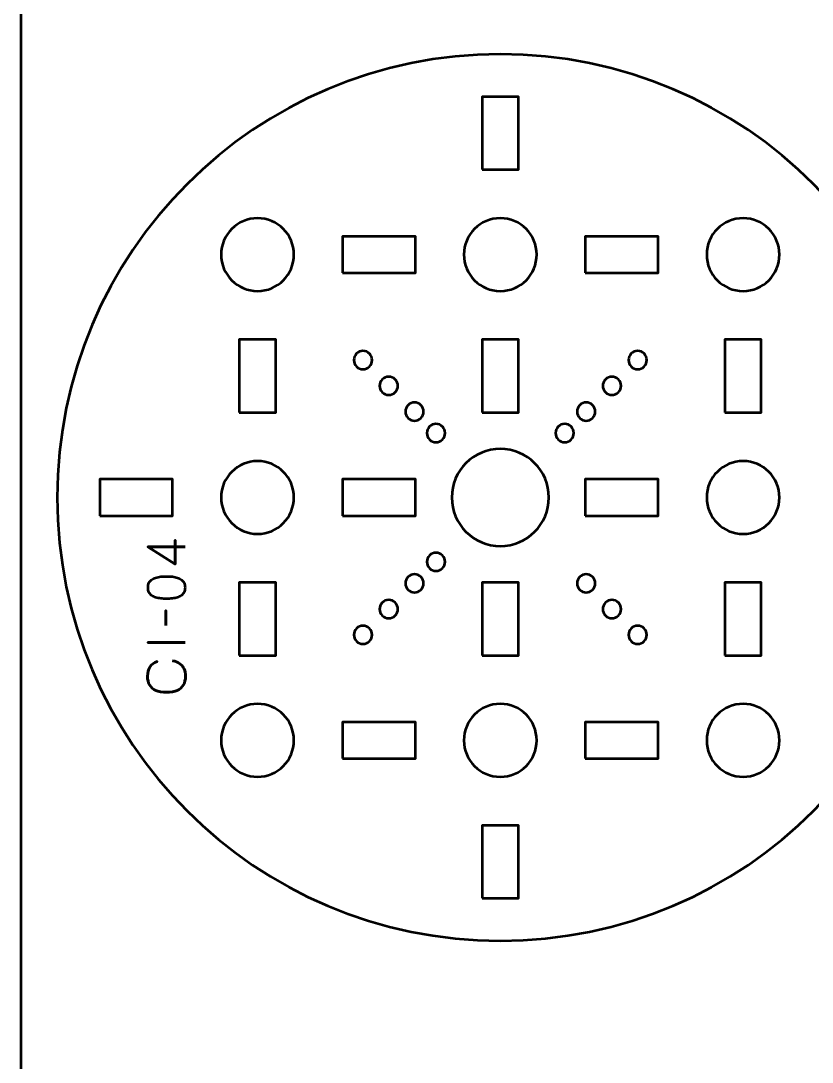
# Model space of a CAD drawing. Header units: centimetres. Extents: x -21 to 0, y -29.7 to 0.
# Drawn here: x -21 to -14.48, y -14.85 to -6.27 of the extents above; entities that cross this region are included whole.
import ezdxf

# ---------------------------------------------------------------- set-up
doc = ezdxf.new("R2010")
doc.units = ezdxf.units.CM
doc.header["$MEASUREMENT"] = 0
doc.layers.add('Layer 1', color=7, linetype='Continuous')

msp = doc.modelspace()

# ---------------------------------------------------------------- linework, layer by layer
at = {"layer": 'Layer 1', "color": 22, "lineweight": 53}
msp.add_open_spline([(-21.00003, -29.19995), (-21.00003, -29.19995), (-21.00003, -0.49992), (-21.00003, -0.49992), (-21.00003, -0.49992), (-21.00003, -0.22295), (-20.77694, 0.00004), (-20.49994, 0.00004), (-20.49994, 0.00004), (-20.49994, 0.00004), (-0.50008, 0.00004), (-0.50008, 0.00004), (-0.50008, 0.00004), (-0.22294, 0.00004), (0.00002, -0.22295), (0.00002, -0.49992), (0.00002, -0.49992), (0.00002, -0.49992), (0.00002, -29.19995), (0.00002, -29.19995), (0.00002, -29.19995), (0.00002, -29.47695), (-0.22294, -29.70004), (-0.50008, -29.70004), (-0.50008, -29.70004), (-0.50008, -29.70004), (-20.49994, -29.70004), (-20.49994, -29.70004), (-20.49994, -29.70004), (-20.77694, -29.70004), (-21.00003, -29.47695), (-21.00003, -29.19995)], degree=3, knots=[0, 0, 0, 0, 0.125, 0.125, 0.125, 0.125, 0.25, 0.25, 0.25, 0.25, 0.375, 0.375, 0.375, 0.375, 0.5, 0.5, 0.5, 0.5, 0.625, 0.625, 0.625, 0.625, 0.75, 0.75, 0.75, 0.75, 0.875, 0.875, 0.875, 0.875, 1, 1, 1, 1], dxfattribs=at)
at = {"layer": 'Layer 1', "color": 2, "lineweight": 53}
msp.add_open_spline([(-20.69998, -10.19996), (-20.69998, -8.18449), (-19.06548, -6.54999), (-17.04996, -6.54999), (-17.04996, -6.54999), (-15.03449, -6.54999), (-13.39998, -8.18449), (-13.39998, -10.19996), (-13.39998, -10.19996), (-13.39998, -12.21548), (-15.03449, -13.84999), (-17.04996, -13.84999), (-17.04996, -13.84999), (-19.06548, -13.84999), (-20.69998, -12.21548), (-20.69998, -10.19996)], degree=3, knots=[0, 0, 0, 0, 0.25, 0.25, 0.25, 0.25, 0.5, 0.5, 0.5, 0.5, 0.75, 0.75, 0.75, 0.75, 1, 1, 1, 1], dxfattribs=at)
at = {"layer": 'Layer 1', "lineweight": 53}
for points in [[(-17.20012, -7.49994), (-17.20012, -7.49994), (-17.20012, -6.89994), (-17.20012, -6.89994), (-17.20012, -6.89994), (-17.20012, -6.89994), (-16.90012, -6.89994), (-16.90012, -6.89994), (-16.90012, -6.89994), (-16.90012, -6.89994), (-16.90012, -7.49994), (-16.90012, -7.49994), (-16.90012, -7.49994), (-16.90012, -7.49994), (-17.20012, -7.49994), (-17.20012, -7.49994)], [(-19.04998, -7.89999), (-18.88435, -7.89999), (-18.74997, -8.03423), (-18.74997, -8.2), (-18.74997, -8.2), (-18.74997, -8.36566), (-18.88435, -8.5), (-19.04998, -8.5), (-19.04998, -8.5), (-19.21575, -8.5), (-19.34998, -8.36566), (-19.34998, -8.2), (-19.34998, -8.2), (-19.34998, -8.03423), (-19.21575, -7.89999), (-19.04998, -7.89999)], [(-17.05004, -7.89999), (-16.88439, -7.89999), (-16.75005, -8.03423), (-16.75005, -8.2), (-16.75005, -8.2), (-16.75005, -8.36566), (-16.88439, -8.5), (-17.05004, -8.5), (-17.05004, -8.5), (-17.21567, -8.5), (-17.35005, -8.36566), (-17.35005, -8.2), (-17.35005, -8.2), (-17.35005, -8.03423), (-17.21567, -7.89999), (-17.05004, -7.89999)], [(-15.05009, -7.89999), (-14.88432, -7.89999), (-14.75008, -8.03423), (-14.75008, -8.2), (-14.75008, -8.2), (-14.75008, -8.36566), (-14.88432, -8.5), (-15.05009, -8.5), (-15.05009, -8.5), (-15.21575, -8.5), (-15.35009, -8.36566), (-15.35009, -8.2), (-15.35009, -8.2), (-15.35009, -8.03423), (-15.21575, -7.89999), (-15.05009, -7.89999)], [(-18.35007, -8.34993), (-18.35007, -8.34993), (-18.35007, -8.04992), (-18.35007, -8.04992), (-18.35007, -8.04992), (-18.35007, -8.04992), (-17.75006, -8.04992), (-17.75006, -8.04992), (-17.75006, -8.04992), (-17.75006, -8.04992), (-17.75006, -8.34993), (-17.75006, -8.34993), (-17.75006, -8.34993), (-17.75006, -8.34993), (-18.35007, -8.34993), (-18.35007, -8.34993)], [(-16.35, -8.34993), (-16.35, -8.34993), (-16.35, -8.04992), (-16.35, -8.04992), (-16.35, -8.04992), (-16.35, -8.04992), (-15.75, -8.04992), (-15.75, -8.04992), (-15.75, -8.04992), (-15.75, -8.04992), (-15.75, -8.34993), (-15.75, -8.34993), (-15.75, -8.34993), (-15.75, -8.34993), (-16.35, -8.34993), (-16.35, -8.34993)], [(-19.20005, -9.49991), (-19.20005, -9.49991), (-19.20005, -8.89991), (-19.20005, -8.89991), (-19.20005, -8.89991), (-19.20005, -8.89991), (-18.90005, -8.89991), (-18.90005, -8.89991), (-18.90005, -8.89991), (-18.90005, -8.89991), (-18.90005, -9.49991), (-18.90005, -9.49991), (-18.90005, -9.49991), (-18.90005, -9.49991), (-19.20005, -9.49991), (-19.20005, -9.49991)], [(-17.20012, -9.49991), (-17.20012, -9.49991), (-17.20012, -8.89991), (-17.20012, -8.89991), (-17.20012, -8.89991), (-17.20012, -8.89991), (-16.90012, -8.89991), (-16.90012, -8.89991), (-16.90012, -8.89991), (-16.90012, -8.89991), (-16.90012, -9.49991), (-16.90012, -9.49991), (-16.90012, -9.49991), (-16.90012, -9.49991), (-17.20012, -9.49991), (-17.20012, -9.49991)], [(-15.20002, -9.49991), (-15.20002, -9.49991), (-15.20002, -8.89991), (-15.20002, -8.89991), (-15.20002, -8.89991), (-15.20002, -8.89991), (-14.90001, -8.89991), (-14.90001, -8.89991), (-14.90001, -8.89991), (-14.90001, -8.89991), (-14.90001, -9.49991), (-14.90001, -9.49991), (-14.90001, -9.49991), (-14.90001, -9.49991), (-15.20002, -9.49991), (-15.20002, -9.49991)], [(-17.05004, -9.79995), (-16.82916, -9.79995), (-16.65004, -9.97907), (-16.65004, -10.19995), (-16.65004, -10.19995), (-16.65004, -10.42079), (-16.82916, -10.59997), (-17.05004, -10.59997), (-17.05004, -10.59997), (-17.27088, -10.59997), (-17.45006, -10.42079), (-17.45006, -10.19995), (-17.45006, -10.19995), (-17.45006, -9.97907), (-17.27088, -9.79995), (-17.05004, -9.79995)], [(-19.04998, -9.89996), (-18.88435, -9.89996), (-18.74997, -10.0343), (-18.74997, -10.19995), (-18.74997, -10.19995), (-18.74997, -10.36558), (-18.88435, -10.49996), (-19.04998, -10.49996), (-19.04998, -10.49996), (-19.21575, -10.49996), (-19.34998, -10.36558), (-19.34998, -10.19995), (-19.34998, -10.19995), (-19.34998, -10.0343), (-19.21575, -9.89996), (-19.04998, -9.89996)], [(-15.05009, -9.89996), (-14.88432, -9.89996), (-14.75008, -10.0343), (-14.75008, -10.19995), (-14.75008, -10.19995), (-14.75008, -10.36558), (-14.88432, -10.49996), (-15.05009, -10.49996), (-15.05009, -10.49996), (-15.21575, -10.49996), (-15.35009, -10.36558), (-15.35009, -10.19995), (-15.35009, -10.19995), (-15.35009, -10.0343), (-15.21575, -9.89996), (-15.05009, -9.89996)], [(-20.35003, -10.35003), (-20.35003, -10.35003), (-20.35003, -10.05003), (-20.35003, -10.05003), (-20.35003, -10.05003), (-20.35003, -10.05003), (-19.75003, -10.05003), (-19.75003, -10.05003), (-19.75003, -10.05003), (-19.75003, -10.05003), (-19.75003, -10.35003), (-19.75003, -10.35003), (-19.75003, -10.35003), (-19.75003, -10.35003), (-20.35003, -10.35003), (-20.35003, -10.35003)], [(-18.35007, -10.35003), (-18.35007, -10.35003), (-18.35007, -10.05003), (-18.35007, -10.05003), (-18.35007, -10.05003), (-18.35007, -10.05003), (-17.75006, -10.05003), (-17.75006, -10.05003), (-17.75006, -10.05003), (-17.75006, -10.05003), (-17.75006, -10.35003), (-17.75006, -10.35003), (-17.75006, -10.35003), (-17.75006, -10.35003), (-18.35007, -10.35003), (-18.35007, -10.35003)], [(-16.35, -10.35003), (-16.35, -10.35003), (-16.35, -10.05003), (-16.35, -10.05003), (-16.35, -10.05003), (-16.35, -10.05003), (-15.75, -10.05003), (-15.75, -10.05003), (-15.75, -10.05003), (-15.75, -10.05003), (-15.75, -10.35003), (-15.75, -10.35003), (-15.75, -10.35003), (-15.75, -10.35003), (-16.35, -10.35003), (-16.35, -10.35003)], [(-19.20005, -11.49998), (-19.20005, -11.49998), (-19.20005, -10.89997), (-19.20005, -10.89997), (-19.20005, -10.89997), (-19.20005, -10.89997), (-18.90005, -10.89997), (-18.90005, -10.89997), (-18.90005, -10.89997), (-18.90005, -10.89997), (-18.90005, -11.49998), (-18.90005, -11.49998), (-18.90005, -11.49998), (-18.90005, -11.49998), (-19.20005, -11.49998), (-19.20005, -11.49998)], [(-17.20012, -11.49998), (-17.20012, -11.49998), (-17.20012, -10.89997), (-17.20012, -10.89997), (-17.20012, -10.89997), (-17.20012, -10.89997), (-16.90012, -10.89997), (-16.90012, -10.89997), (-16.90012, -10.89997), (-16.90012, -10.89997), (-16.90012, -11.49998), (-16.90012, -11.49998), (-16.90012, -11.49998), (-16.90012, -11.49998), (-17.20012, -11.49998), (-17.20012, -11.49998)], [(-15.20002, -11.49998), (-15.20002, -11.49998), (-15.20002, -10.89997), (-15.20002, -10.89997), (-15.20002, -10.89997), (-15.20002, -10.89997), (-14.90001, -10.89997), (-14.90001, -10.89997), (-14.90001, -10.89997), (-14.90001, -10.89997), (-14.90001, -11.49998), (-14.90001, -11.49998), (-14.90001, -11.49998), (-14.90001, -11.49998), (-15.20002, -11.49998), (-15.20002, -11.49998)], [(-19.04998, -11.89988), (-18.88435, -11.89988), (-18.74997, -12.03426), (-18.74997, -12.19989), (-18.74997, -12.19989), (-18.74997, -12.36566), (-18.88435, -12.49989), (-19.04998, -12.49989), (-19.04998, -12.49989), (-19.21575, -12.49989), (-19.34998, -12.36566), (-19.34998, -12.19989), (-19.34998, -12.19989), (-19.34998, -12.03426), (-19.21575, -11.89988), (-19.04998, -11.89988)], [(-17.05004, -11.89988), (-16.88439, -11.89988), (-16.75005, -12.03426), (-16.75005, -12.19989), (-16.75005, -12.19989), (-16.75005, -12.36566), (-16.88439, -12.49989), (-17.05004, -12.49989), (-17.05004, -12.49989), (-17.21567, -12.49989), (-17.35005, -12.36566), (-17.35005, -12.19989), (-17.35005, -12.19989), (-17.35005, -12.03426), (-17.21567, -11.89988), (-17.05004, -11.89988)], [(-15.05009, -11.89988), (-14.88432, -11.89988), (-14.75008, -12.03426), (-14.75008, -12.19989), (-14.75008, -12.19989), (-14.75008, -12.36566), (-14.88432, -12.49989), (-15.05009, -12.49989), (-15.05009, -12.49989), (-15.21575, -12.49989), (-15.35009, -12.36566), (-15.35009, -12.19989), (-15.35009, -12.19989), (-15.35009, -12.03426), (-15.21575, -11.89988), (-15.05009, -11.89988)], [(-18.35007, -12.34996), (-18.35007, -12.34996), (-18.35007, -12.04996), (-18.35007, -12.04996), (-18.35007, -12.04996), (-18.35007, -12.04996), (-17.75006, -12.04996), (-17.75006, -12.04996), (-17.75006, -12.04996), (-17.75006, -12.04996), (-17.75006, -12.34996), (-17.75006, -12.34996), (-17.75006, -12.34996), (-17.75006, -12.34996), (-18.35007, -12.34996), (-18.35007, -12.34996)], [(-16.35, -12.34996), (-16.35, -12.34996), (-16.35, -12.04996), (-16.35, -12.04996), (-16.35, -12.04996), (-16.35, -12.04996), (-15.75, -12.04996), (-15.75, -12.04996), (-15.75, -12.04996), (-15.75, -12.04996), (-15.75, -12.34996), (-15.75, -12.34996), (-15.75, -12.34996), (-15.75, -12.34996), (-16.35, -12.34996), (-16.35, -12.34996)], [(-17.20012, -13.49994), (-17.20012, -13.49994), (-17.20012, -12.89994), (-17.20012, -12.89994), (-17.20012, -12.89994), (-17.20012, -12.89994), (-16.90012, -12.89994), (-16.90012, -12.89994), (-16.90012, -12.89994), (-16.90012, -12.89994), (-16.90012, -13.49994), (-16.90012, -13.49994), (-16.90012, -13.49994), (-16.90012, -13.49994), (-17.20012, -13.49994), (-17.20012, -13.49994)]]:
    msp.add_open_spline(points, degree=3, knots=[0, 0, 0, 0, 0.25, 0.25, 0.25, 0.25, 0.5, 0.5, 0.5, 0.5, 0.75, 0.75, 0.75, 0.75, 1, 1, 1, 1], dxfattribs=at)
at = {"layer": 'Layer 1', "color": 250, "lineweight": 53}
for points in [[(-18.12834, -9.01556), (-18.09906, -9.04484), (-18.09906, -9.09234), (-18.12834, -9.12162), (-18.12834, -9.12162), (-18.15762, -9.1509), (-18.20513, -9.1509), (-18.23441, -9.12162), (-18.23441, -9.12162), (-18.26369, -9.09234), (-18.26369, -9.04484), (-18.23441, -9.01556), (-18.23441, -9.01556), (-18.20513, -8.98628), (-18.15762, -8.98628), (-18.12834, -9.01556)], [(-15.8656, -9.12162), (-15.89488, -9.1509), (-15.94239, -9.1509), (-15.97167, -9.12162), (-15.97167, -9.12162), (-16.00095, -9.09234), (-16.00095, -9.04484), (-15.97167, -9.01556), (-15.97167, -9.01556), (-15.94239, -8.98628), (-15.89488, -8.98628), (-15.8656, -9.01556), (-15.8656, -9.01556), (-15.83632, -9.04484), (-15.83632, -9.09234), (-15.8656, -9.12162)], [(-17.91621, -9.22769), (-17.88693, -9.25697), (-17.88693, -9.30447), (-17.91621, -9.33375), (-17.91621, -9.33375), (-17.94549, -9.36303), (-17.993, -9.36303), (-18.02228, -9.33375), (-18.02228, -9.33375), (-18.05156, -9.30447), (-18.05156, -9.25697), (-18.02228, -9.22769), (-18.02228, -9.22769), (-17.993, -9.19841), (-17.94549, -9.19841), (-17.91621, -9.22769)], [(-16.07773, -9.33375), (-16.10701, -9.36303), (-16.15452, -9.36303), (-16.1838, -9.33375), (-16.1838, -9.33375), (-16.21308, -9.30447), (-16.21308, -9.25697), (-16.1838, -9.22769), (-16.1838, -9.22769), (-16.15452, -9.19841), (-16.10701, -9.19841), (-16.07773, -9.22769), (-16.07773, -9.22769), (-16.04845, -9.25697), (-16.04845, -9.30447), (-16.07773, -9.33375)], [(-17.70408, -9.43982), (-17.6748, -9.4691), (-17.6748, -9.51661), (-17.70408, -9.54589), (-17.70408, -9.54589), (-17.73336, -9.57517), (-17.78086, -9.57517), (-17.81014, -9.54589), (-17.81014, -9.54589), (-17.83942, -9.51661), (-17.83942, -9.4691), (-17.81014, -9.43982), (-17.81014, -9.43982), (-17.78086, -9.41054), (-17.73336, -9.41054), (-17.70408, -9.43982)], [(-17.70408, -9.43982), (-17.6748, -9.4691), (-17.6748, -9.51661), (-17.70408, -9.54589), (-17.70408, -9.54589), (-17.73336, -9.57517), (-17.78086, -9.57517), (-17.81014, -9.54589), (-17.81014, -9.54589), (-17.83942, -9.51661), (-17.83942, -9.4691), (-17.81014, -9.43982), (-17.81014, -9.43982), (-17.78086, -9.41054), (-17.73336, -9.41054), (-17.70408, -9.43982)], [(-16.28986, -9.54589), (-16.31914, -9.57517), (-16.36665, -9.57517), (-16.39593, -9.54589), (-16.39593, -9.54589), (-16.42521, -9.51661), (-16.42521, -9.4691), (-16.39593, -9.43982), (-16.39593, -9.43982), (-16.36665, -9.41054), (-16.31914, -9.41054), (-16.28986, -9.43982), (-16.28986, -9.43982), (-16.26058, -9.4691), (-16.26058, -9.51661), (-16.28986, -9.54589)], [(-16.28986, -9.54589), (-16.31914, -9.57517), (-16.36665, -9.57517), (-16.39593, -9.54589), (-16.39593, -9.54589), (-16.42521, -9.51661), (-16.42521, -9.4691), (-16.39593, -9.43982), (-16.39593, -9.43982), (-16.36665, -9.41054), (-16.31914, -9.41054), (-16.28986, -9.43982), (-16.28986, -9.43982), (-16.26058, -9.4691), (-16.26058, -9.51661), (-16.28986, -9.54589)], [(-17.5273, -9.6166), (-17.49802, -9.64588), (-17.49802, -9.69338), (-17.5273, -9.72266), (-17.5273, -9.72266), (-17.55658, -9.75194), (-17.60409, -9.75194), (-17.63337, -9.72266), (-17.63337, -9.72266), (-17.66265, -9.69338), (-17.66265, -9.64588), (-17.63337, -9.6166), (-17.63337, -9.6166), (-17.60409, -9.58732), (-17.55658, -9.58732), (-17.5273, -9.6166)], [(-16.46664, -9.72266), (-16.49592, -9.75194), (-16.54343, -9.75194), (-16.57271, -9.72266), (-16.57271, -9.72266), (-16.60199, -9.69338), (-16.60199, -9.64588), (-16.57271, -9.6166), (-16.57271, -9.6166), (-16.54343, -9.58732), (-16.49592, -9.58732), (-16.46664, -9.6166), (-16.46664, -9.6166), (-16.43736, -9.64588), (-16.43736, -9.69338), (-16.46664, -9.72266)], [(-17.63337, -10.67726), (-17.60409, -10.64798), (-17.55658, -10.64798), (-17.5273, -10.67726), (-17.5273, -10.67726), (-17.49802, -10.70654), (-17.49802, -10.75404), (-17.5273, -10.78332), (-17.5273, -10.78332), (-17.55658, -10.8126), (-17.60409, -10.8126), (-17.63337, -10.78332), (-17.63337, -10.78332), (-17.66265, -10.75404), (-17.66265, -10.70654), (-17.63337, -10.67726)], [(-17.81014, -10.85403), (-17.78086, -10.82475), (-17.73336, -10.82475), (-17.70408, -10.85403), (-17.70408, -10.85403), (-17.6748, -10.88331), (-17.6748, -10.93082), (-17.70408, -10.9601), (-17.70408, -10.9601), (-17.73336, -10.98938), (-17.78086, -10.98938), (-17.81014, -10.9601), (-17.81014, -10.9601), (-17.83942, -10.93082), (-17.83942, -10.88331), (-17.81014, -10.85403)], [(-17.81014, -10.85403), (-17.78086, -10.82475), (-17.73336, -10.82475), (-17.70408, -10.85403), (-17.70408, -10.85403), (-17.6748, -10.88331), (-17.6748, -10.93082), (-17.70408, -10.9601), (-17.70408, -10.9601), (-17.73336, -10.98938), (-17.78086, -10.98938), (-17.81014, -10.9601), (-17.81014, -10.9601), (-17.83942, -10.93082), (-17.83942, -10.88331), (-17.81014, -10.85403)], [(-16.39593, -10.9601), (-16.42521, -10.93082), (-16.42521, -10.88331), (-16.39593, -10.85403), (-16.39593, -10.85403), (-16.36665, -10.82475), (-16.31914, -10.82475), (-16.28986, -10.85403), (-16.28986, -10.85403), (-16.26058, -10.88331), (-16.26058, -10.93082), (-16.28986, -10.9601), (-16.28986, -10.9601), (-16.31914, -10.98938), (-16.36665, -10.98938), (-16.39593, -10.9601)], [(-16.39593, -10.9601), (-16.42521, -10.93082), (-16.42521, -10.88331), (-16.39593, -10.85403), (-16.39593, -10.85403), (-16.36665, -10.82475), (-16.31914, -10.82475), (-16.28986, -10.85403), (-16.28986, -10.85403), (-16.26058, -10.88331), (-16.26058, -10.93082), (-16.28986, -10.9601), (-16.28986, -10.9601), (-16.31914, -10.98938), (-16.36665, -10.98938), (-16.39593, -10.9601)], [(-18.02228, -11.06617), (-17.993, -11.03689), (-17.94549, -11.03689), (-17.91621, -11.06617), (-17.91621, -11.06617), (-17.88693, -11.09545), (-17.88693, -11.14295), (-17.91621, -11.17223), (-17.91621, -11.17223), (-17.94549, -11.20151), (-17.993, -11.20151), (-18.02228, -11.17223), (-18.02228, -11.17223), (-18.05156, -11.14295), (-18.05156, -11.09545), (-18.02228, -11.06617)], [(-16.1838, -11.17223), (-16.21308, -11.14295), (-16.21308, -11.09545), (-16.1838, -11.06617), (-16.1838, -11.06617), (-16.15452, -11.03689), (-16.10701, -11.03689), (-16.07773, -11.06617), (-16.07773, -11.06617), (-16.04845, -11.09545), (-16.04845, -11.14295), (-16.07773, -11.17223), (-16.07773, -11.17223), (-16.10701, -11.20151), (-16.15452, -11.20151), (-16.1838, -11.17223)], [(-18.23441, -11.2783), (-18.20513, -11.24902), (-18.15762, -11.24902), (-18.12834, -11.2783), (-18.12834, -11.2783), (-18.09906, -11.30758), (-18.09906, -11.35508), (-18.12834, -11.38436), (-18.12834, -11.38436), (-18.15762, -11.41364), (-18.20513, -11.41364), (-18.23441, -11.38436), (-18.23441, -11.38436), (-18.26369, -11.35508), (-18.26369, -11.30758), (-18.23441, -11.2783)], [(-15.97167, -11.38436), (-16.00095, -11.35508), (-16.00095, -11.30758), (-15.97167, -11.2783), (-15.97167, -11.2783), (-15.94239, -11.24902), (-15.89488, -11.24902), (-15.8656, -11.2783), (-15.8656, -11.2783), (-15.83632, -11.30758), (-15.83632, -11.35508), (-15.8656, -11.38436), (-15.8656, -11.38436), (-15.89488, -11.41364), (-15.94239, -11.41364), (-15.97167, -11.38436)]]:
    msp.add_open_spline(points, degree=3, knots=[0, 0, 0, 0, 0.25, 0.25, 0.25, 0.25, 0.5, 0.5, 0.5, 0.5, 0.75, 0.75, 0.75, 0.75, 1, 1, 1, 1], dxfattribs=at)
at = {"layer": 'Layer 1', "color": 30, "lineweight": 53}
for points, knots in [([(-19.6472, -10.60521), (-19.6472, -10.60521), (-19.95242, -10.60521), (-19.95242, -10.60521), (-19.95242, -10.60521), (-19.95242, -10.60521), (-19.72848, -10.74914), (-19.72848, -10.74914), (-19.72848, -10.74914), (-19.72848, -10.74914), (-19.72848, -10.55102), (-19.72848, -10.55102), (-19.72848, -10.55102), (-19.72848, -10.55102), (-19.72848, -10.74914), (-19.72848, -10.74914), (-19.72848, -10.74914), (-19.72848, -10.74914), (-19.95242, -10.60521), (-19.95242, -10.60521), (-19.95242, -10.60521), (-19.95242, -10.60521), (-19.6472, -10.60521), (-19.6472, -10.60521)], [0, 0, 0, 0, 0.1666667, 0.1666667, 0.1666667, 0.1666667, 0.3333333, 0.3333333, 0.3333333, 0.3333333, 0.5, 0.5, 0.5, 0.5, 0.6666667, 0.6666667, 0.6666667, 0.6666667, 0.8333333, 0.8333333, 0.8333333, 0.8333333, 1, 1, 1, 1]), ([(-19.6472, -10.94175), (-19.64727, -10.92694), (-19.64988, -10.91417), (-19.65496, -10.90351), (-19.65496, -10.90351), (-19.66004, -10.89293), (-19.66731, -10.88411), (-19.67655, -10.87706), (-19.67655, -10.87706), (-19.68586, -10.87007), (-19.69687, -10.86457), (-19.70957, -10.86048), (-19.70957, -10.86048), (-19.72227, -10.85645), (-19.73617, -10.85356), (-19.75141, -10.85194), (-19.75141, -10.85194), (-19.76665, -10.85024), (-19.78267, -10.8494), (-19.7996, -10.84947), (-19.7996, -10.84947), (-19.81646, -10.8494), (-19.83248, -10.85024), (-19.84765, -10.85194), (-19.84765, -10.85194), (-19.86282, -10.85356), (-19.87679, -10.85645), (-19.88949, -10.86048), (-19.88949, -10.86048), (-19.90212, -10.86457), (-19.91312, -10.87007), (-19.92251, -10.87706), (-19.92251, -10.87706), (-19.93182, -10.88411), (-19.93909, -10.89293), (-19.94417, -10.90351), (-19.94417, -10.90351), (-19.94932, -10.91417), (-19.95193, -10.92694), (-19.952, -10.94175), (-19.952, -10.94175), (-19.95193, -10.95657), (-19.94932, -10.96934), (-19.94417, -10.98), (-19.94417, -10.98), (-19.93909, -10.99058), (-19.93182, -10.9994), (-19.92251, -11.00645), (-19.92251, -11.00645), (-19.91312, -11.01344), (-19.90212, -11.01894), (-19.88949, -11.02303), (-19.88949, -11.02303), (-19.87679, -11.02706), (-19.86282, -11.02995), (-19.84765, -11.03157), (-19.84765, -11.03157), (-19.83248, -11.03326), (-19.81646, -11.03411), (-19.7996, -11.03404), (-19.7996, -11.03404), (-19.78267, -11.03411), (-19.76665, -11.03326), (-19.75141, -11.03157), (-19.75141, -11.03157), (-19.73617, -11.02995), (-19.72227, -11.02706), (-19.70957, -11.02303), (-19.70957, -11.02303), (-19.69687, -11.01894), (-19.68586, -11.01344), (-19.67655, -11.00645), (-19.67655, -11.00645), (-19.66731, -10.9994), (-19.66004, -10.99058), (-19.65496, -10.98), (-19.65496, -10.98), (-19.64988, -10.96934), (-19.64727, -10.95657), (-19.6472, -10.94175)], [0, 0, 0, 0, 0.05, 0.05, 0.05, 0.05, 0.1, 0.1, 0.1, 0.1, 0.15, 0.15, 0.15, 0.15, 0.2, 0.2, 0.2, 0.2, 0.25, 0.25, 0.25, 0.25, 0.3, 0.3, 0.3, 0.3, 0.35, 0.35, 0.35, 0.35, 0.4, 0.4, 0.4, 0.4, 0.45, 0.45, 0.45, 0.45, 0.5, 0.5, 0.5, 0.5, 0.55, 0.55, 0.55, 0.55, 0.6, 0.6, 0.6, 0.6, 0.65, 0.65, 0.65, 0.65, 0.7, 0.7, 0.7, 0.7, 0.75, 0.75, 0.75, 0.75, 0.8, 0.8, 0.8, 0.8, 0.85, 0.85, 0.85, 0.85, 0.9, 0.9, 0.9, 0.9, 0.95, 0.95, 0.95, 0.95, 1, 1, 1, 1]), ([(-19.6472, -10.94175), (-19.64727, -10.92694), (-19.64988, -10.91417), (-19.65496, -10.90351), (-19.65496, -10.90351), (-19.66004, -10.89293), (-19.66731, -10.88411), (-19.67655, -10.87706), (-19.67655, -10.87706), (-19.68586, -10.87007), (-19.69687, -10.86457), (-19.70957, -10.86048), (-19.70957, -10.86048), (-19.72227, -10.85645), (-19.73617, -10.85356), (-19.75141, -10.85194), (-19.75141, -10.85194), (-19.76665, -10.85024), (-19.78267, -10.8494), (-19.7996, -10.84947), (-19.7996, -10.84947), (-19.81646, -10.8494), (-19.83248, -10.85024), (-19.84765, -10.85194), (-19.84765, -10.85194), (-19.86282, -10.85356), (-19.87679, -10.85645), (-19.88949, -10.86048), (-19.88949, -10.86048), (-19.90212, -10.86457), (-19.91312, -10.87007), (-19.92251, -10.87706), (-19.92251, -10.87706), (-19.93182, -10.88411), (-19.93909, -10.89293), (-19.94417, -10.90351), (-19.94417, -10.90351), (-19.94932, -10.91417), (-19.95193, -10.92694), (-19.952, -10.94175), (-19.952, -10.94175), (-19.95193, -10.95657), (-19.94932, -10.96934), (-19.94417, -10.98), (-19.94417, -10.98), (-19.93909, -10.99058), (-19.93182, -10.9994), (-19.92251, -11.00645), (-19.92251, -11.00645), (-19.91312, -11.01344), (-19.90212, -11.01894), (-19.88949, -11.02303), (-19.88949, -11.02303), (-19.87679, -11.02706), (-19.86282, -11.02995), (-19.84765, -11.03157), (-19.84765, -11.03157), (-19.83248, -11.03326), (-19.81646, -11.03411), (-19.7996, -11.03404), (-19.7996, -11.03404), (-19.78267, -11.03411), (-19.76665, -11.03326), (-19.75141, -11.03157), (-19.75141, -11.03157), (-19.73617, -11.02995), (-19.72227, -11.02706), (-19.70957, -11.02303), (-19.70957, -11.02303), (-19.69687, -11.01894), (-19.68586, -11.01344), (-19.67655, -11.00645), (-19.67655, -11.00645), (-19.66731, -10.9994), (-19.66004, -10.99058), (-19.65496, -10.98), (-19.65496, -10.98), (-19.64988, -10.96934), (-19.64727, -10.95657), (-19.6472, -10.94175)], [0, 0, 0, 0, 0.05, 0.05, 0.05, 0.05, 0.1, 0.1, 0.1, 0.1, 0.15, 0.15, 0.15, 0.15, 0.2, 0.2, 0.2, 0.2, 0.25, 0.25, 0.25, 0.25, 0.3, 0.3, 0.3, 0.3, 0.35, 0.35, 0.35, 0.35, 0.4, 0.4, 0.4, 0.4, 0.45, 0.45, 0.45, 0.45, 0.5, 0.5, 0.5, 0.5, 0.55, 0.55, 0.55, 0.55, 0.6, 0.6, 0.6, 0.6, 0.65, 0.65, 0.65, 0.65, 0.7, 0.7, 0.7, 0.7, 0.75, 0.75, 0.75, 0.75, 0.8, 0.8, 0.8, 0.8, 0.85, 0.85, 0.85, 0.85, 0.9, 0.9, 0.9, 0.9, 0.95, 0.95, 0.95, 0.95, 1, 1, 1, 1]), ([(-19.8068, -11.25417), (-19.8068, -11.25417), (-19.8068, -11.13098), (-19.8068, -11.13098), (-19.8068, -11.13098), (-19.8068, -11.13098), (-19.8068, -11.25417), (-19.8068, -11.25417)], [0, 0, 0, 0, 0.5, 0.5, 0.5, 0.5, 1, 1, 1, 1]), ([(-19.6472, -11.39514), (-19.6472, -11.39514), (-19.95242, -11.39514), (-19.95242, -11.39514), (-19.95242, -11.39514), (-19.95242, -11.39514), (-19.6472, -11.39514), (-19.6472, -11.39514)], [0, 0, 0, 0, 0.5, 0.5, 0.5, 0.5, 1, 1, 1, 1]), ([(-19.74965, -11.545), (-19.72545, -11.54952), (-19.70548, -11.55742), (-19.68982, -11.5685), (-19.68982, -11.5685), (-19.67422, -11.57964), (-19.66265, -11.5939), (-19.6551, -11.61125), (-19.6551, -11.61125), (-19.64755, -11.62854), (-19.64374, -11.64886), (-19.64381, -11.672), (-19.64381, -11.672), (-19.64374, -11.70015), (-19.64918, -11.72407), (-19.66025, -11.74369), (-19.66025, -11.74369), (-19.67126, -11.7633), (-19.68826, -11.77826), (-19.71133, -11.78856), (-19.71133, -11.78856), (-19.73441, -11.79886), (-19.76397, -11.80401), (-19.80002, -11.80408), (-19.80002, -11.80408), (-19.83593, -11.80401), (-19.86543, -11.79886), (-19.8885, -11.78856), (-19.8885, -11.78856), (-19.91157, -11.77826), (-19.92864, -11.7633), (-19.93972, -11.74369), (-19.93972, -11.74369), (-19.9508, -11.72407), (-19.9563, -11.70015), (-19.95623, -11.672), (-19.95623, -11.672), (-19.9563, -11.64187), (-19.94988, -11.61662), (-19.93697, -11.5963), (-19.93697, -11.5963), (-19.92406, -11.57605), (-19.90409, -11.56116), (-19.87707, -11.55178), (-19.87707, -11.55178), (-19.90409, -11.56116), (-19.92406, -11.57605), (-19.93697, -11.5963), (-19.93697, -11.5963), (-19.94988, -11.61662), (-19.9563, -11.64187), (-19.95623, -11.672), (-19.95623, -11.672), (-19.9563, -11.70015), (-19.9508, -11.72407), (-19.93972, -11.74369), (-19.93972, -11.74369), (-19.92864, -11.7633), (-19.91157, -11.77826), (-19.8885, -11.78856), (-19.8885, -11.78856), (-19.86543, -11.79886), (-19.83593, -11.80401), (-19.80002, -11.80408), (-19.80002, -11.80408), (-19.76397, -11.80401), (-19.73441, -11.79886), (-19.71133, -11.78856), (-19.71133, -11.78856), (-19.68826, -11.77826), (-19.67126, -11.7633), (-19.66025, -11.74369), (-19.66025, -11.74369), (-19.64918, -11.72407), (-19.64374, -11.70015), (-19.64381, -11.672), (-19.64381, -11.672), (-19.64374, -11.64886), (-19.64755, -11.62854), (-19.6551, -11.61125), (-19.6551, -11.61125), (-19.66265, -11.5939), (-19.67422, -11.57964), (-19.68982, -11.5685), (-19.68982, -11.5685), (-19.70548, -11.55742), (-19.72545, -11.54952), (-19.74965, -11.545)], [0, 0, 0, 0, 0.0454545, 0.0454545, 0.0454545, 0.0454545, 0.0909091, 0.0909091, 0.0909091, 0.0909091, 0.1363636, 0.1363636, 0.1363636, 0.1363636, 0.1818182, 0.1818182, 0.1818182, 0.1818182, 0.2272727, 0.2272727, 0.2272727, 0.2272727, 0.2727273, 0.2727273, 0.2727273, 0.2727273, 0.3181818, 0.3181818, 0.3181818, 0.3181818, 0.3636364, 0.3636364, 0.3636364, 0.3636364, 0.4090909, 0.4090909, 0.4090909, 0.4090909, 0.4545455, 0.4545455, 0.4545455, 0.4545455, 0.5, 0.5, 0.5, 0.5, 0.5454545, 0.5454545, 0.5454545, 0.5454545, 0.5909091, 0.5909091, 0.5909091, 0.5909091, 0.6363636, 0.6363636, 0.6363636, 0.6363636, 0.6818182, 0.6818182, 0.6818182, 0.6818182, 0.7272727, 0.7272727, 0.7272727, 0.7272727, 0.7727273, 0.7727273, 0.7727273, 0.7727273, 0.8181818, 0.8181818, 0.8181818, 0.8181818, 0.8636364, 0.8636364, 0.8636364, 0.8636364, 0.9090909, 0.9090909, 0.9090909, 0.9090909, 0.9545455, 0.9545455, 0.9545455, 0.9545455, 1, 1, 1, 1])]:
    msp.add_open_spline(points, degree=3, knots=knots, dxfattribs=at)

doc.saveas('drawing.dxf')
